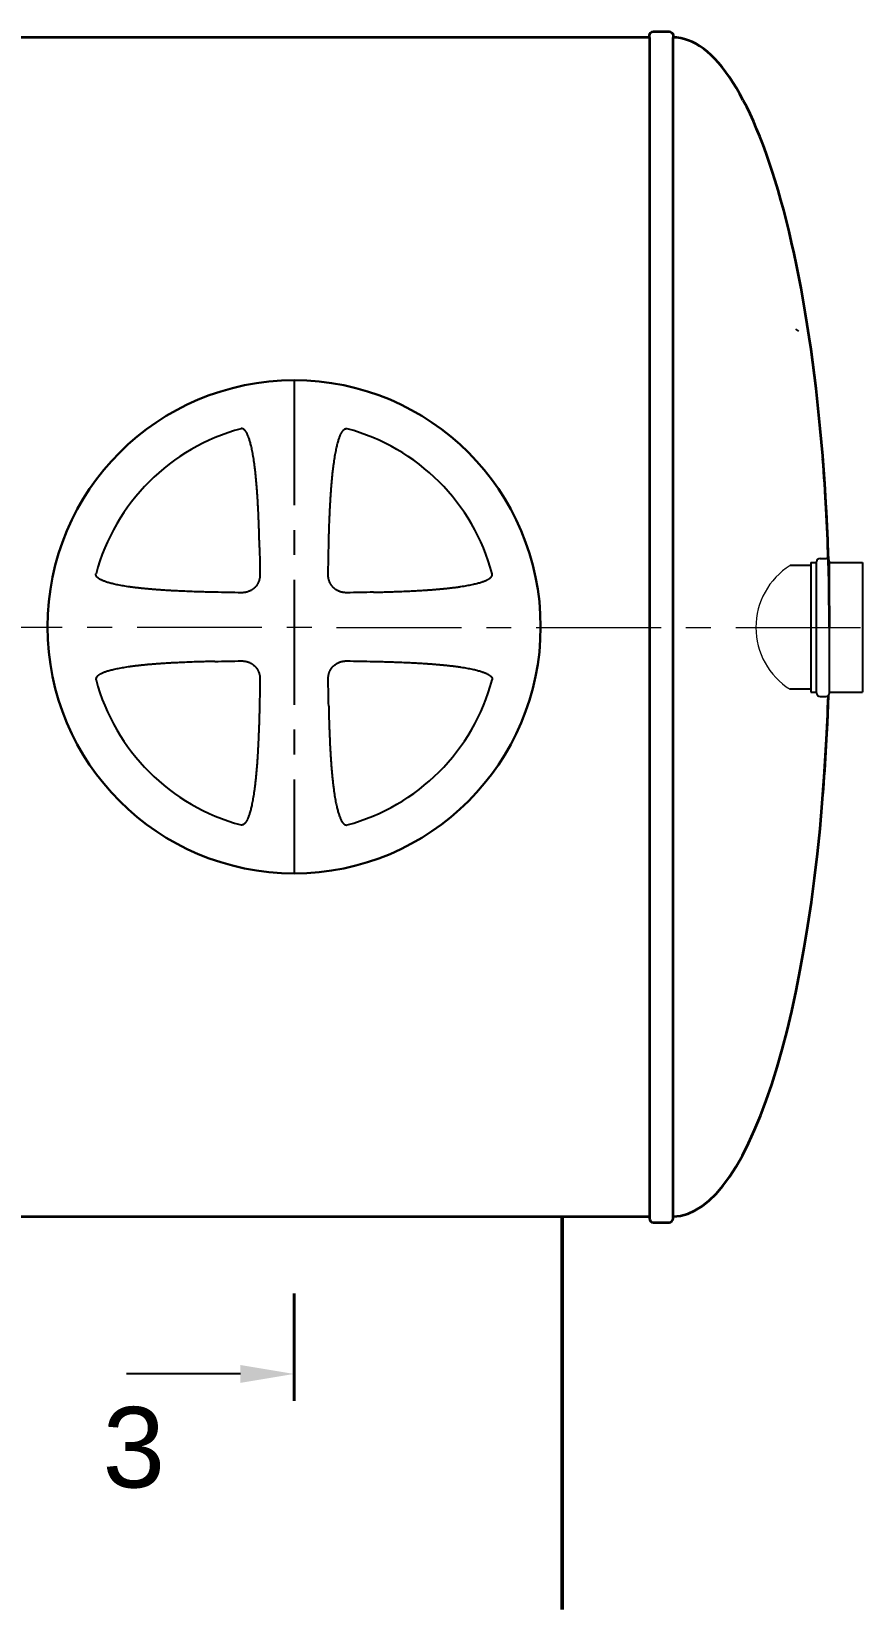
# Model space of a CAD drawing. Header units: millimetres. Extents: x 20530103 to 31271019, y 32092698 to 33532929.
# Drawn here: x 26746365 to 26748482, y 33084229 to 33088244 of the extents above; entities that cross this region are included whole.
import ezdxf

# ---------------------------------------------------------------- set-up
doc = ezdxf.new("R2010")
doc.units = ezdxf.units.MM
doc.linetypes.add('осевая', pattern=[50.8, 31.75, -6.35, 6.35, -6.35])
doc.layers.add('Mitat', color=1, linetype='Continuous')
doc.layers.add('Системный слой', color=7, linetype='Continuous')
doc.layers.add('Труба профиль', color=7, linetype='Continuous', lineweight=50)
doc.styles.add('GOST 2.304', font='GOST.TTF')

msp = doc.modelspace()

# ---------------------------------------------------------------- linework, layer by layer
at = {"color": 7, "lineweight": 25}
for p, q in [((26748317.7177, 33087481.206), (26748310.6029, 33087486.5383)), ((26748348.1152, 33086885.2407), (26748295.902, 33086885.2407)), ((26748348.1152, 33086892.9407), (26748348.1152, 33086562.5407)), ((26748348.1152, 33086892.9407), (26748363.1152, 33086892.9407)), ((26748363.1152, 33086560.9407), (26748363.1152, 33086894.5407)), ((26748371.8152, 33086903.2407), (26748387.1152, 33086903.2407)), ((26748395.8152, 33086560.9407), (26748395.8152, 33086894.5407)), ((26748395.8152, 33086892.9407), (26748480.1152, 33086892.9407)), ((26748348.1152, 33086570.2407), (26748295.902, 33086570.2407)), ((26748348.1152, 33086562.5407), (26748363.1152, 33086562.5407)), ((26748371.8152, 33086552.2407), (26748387.1152, 33086552.2407)), ((26748395.8152, 33086562.5407), (26748480.1152, 33086562.5407))]:
    msp.add_line(p, q, dxfattribs=at)
at = {"color": 1, "linetype": 'осевая', "lineweight": 25, "ltscale": 10}
msp.add_line((26747033.3975, 33087356.5895), (26747033.3975, 33086101.8406), dxfattribs=at)
at = {"color": 1, "linetype": 'осевая', "lineweight": 15, "ltscale": 10}
msp.add_line((26730885.6511, 33086730.2915), (26750395.7849, 33086727.4494), dxfattribs=at)
at = {"color": 1, "lineweight": 40}
msp.add_line((26747033.2356, 33084759.9273), (26747033.2356, 33085032.9273), dxfattribs=at)
at = {"lineweight": 35}
for points in [[(26747937.7525, 33088228.9058), (26747937.7525, 33088233.9058, -0.414213562), (26747947.7525, 33088243.9058), (26747987.7525, 33088243.9058)], [(26747987.7525, 33088243.9058, -0.414213562), (26747997.7525, 33088233.9058), (26747997.7525, 33088228.9042)], [(26747937.7525, 33085228.9042), (26747937.7525, 33085223.9042, 0.414213562), (26747947.7525, 33085213.9042), (26747987.7525, 33085213.9042)], [(26747987.7525, 33085213.9042, 0.414213562), (26747997.7525, 33085223.9042), (26747997.7525, 33085228.9058)]]:
    msp.add_lwpolyline(points, format="xyb", dxfattribs=at)
for points in [[(26747937.7525, 33088228.9058), (26740848.6994, 33088228.9058)], [(26747937.7525, 33088228.9058), (26747937.7525, 33085228.9058)], [(26747997.7525, 33085228.9058), (26747997.7525, 33088228.9058)], [(26740848.6994, 33085228.9058), (26747937.7525, 33085228.9042)]]:
    msp.add_lwpolyline(points, dxfattribs=at)
at = {"color": 1, "linetype": 'ByBlock', "lineweight": -2}
msp.add_lwpolyline([(26746896.7356, 33084828.1773), (26746607.2787, 33084828.1773)], dxfattribs=at)
at = {"lineweight": 20}
msp.add_arc((26748394.39, 33086727.7407), 185.7583, 122.018598, 237.981402, dxfattribs=at)
at = {"color": 7, "lineweight": 25}
for centre, start, end in [((26748371.8152, 33086894.5407), 90, 180), ((26748387.1152, 33086894.5407), 0, 90), ((26748371.8152, 33086560.9407), 180, 270), ((26748387.1152, 33086560.9407), 270, 0)]:
    msp.add_arc(centre, 8.7, start, end, dxfattribs=at)
at = {"lineweight": 35}
for start_param, end_param in [(4.711612264, 6.283185307), (4.827213736, 5.001512917), (3.141592654, 4.595952397), (4.423265044, 4.595952397)]:
    msp.add_ellipse((26747997.7525, 33086728.9058), major_axis=(0, 1500), ratio=0.265375212, start_param=start_param, end_param=end_param, dxfattribs=at)
at = {"color": 1, "lineweight": 25}
msp.add_solid([(26746896.7356, 33084805.4273), (26747033.2356, 33084828.1773), (26746896.7356, 33084850.9273)], dxfattribs=at)
at = {"layer": 'Mitat', "color": 7, "lineweight": 25}
msp.add_line((26748480.1152, 33086892.9407), (26748480.1152, 33086562.5407), dxfattribs=at)
at = {"layer": 'Системный слой', "color": 7, "lineweight": 30}
msp.add_circle((26747033.3975, 33086729.215), 627.3744, dxfattribs=at)
at = {"layer": 'Системный слой', "color": 7, "lineweight": 25}
for start, end in [(104.9942803, 165.0057197), (14.9942803, 75.0057197), (194.9942803, 255.0057197), (284.9942803, 345.0057197)]:
    msp.add_arc((26747033.3975, 33086729.215), 521.8345, start, end, dxfattribs=at)
at = {"layer": 'Системный слой', "color": 7, "lineweight": 25, "extrusion": (0, 0, -1)}
for centre, major_axis, start_param, end_param in [((26745857.534, 33086729.215), (0, -3187.0365), -1.634238642, -1.612784394), ((26748209.261, 33086729.215), (0, 3187.0365), -1.52880826, -1.507354011), ((26747033.3975, 33087905.0785), (-3187.0365, 0), -1.52880826, -1.507354011), ((26747033.3975, 33087905.0785), (-3187.0365, 0), -1.634238642, -1.612784394), ((26747033.3975, 33085553.3515), (3187.0365, 0), -1.634238642, -1.612784394), ((26747033.3975, 33085553.3515), (3187.0365, 0), -1.52880826, -1.507354011), ((26745857.534, 33086729.215), (0, -3187.0365), -1.52880826, -1.507354011), ((26748209.261, 33086729.215), (0, 3187.0365), -1.634238642, -1.612784394)]:
    msp.add_ellipse(centre, major_axis=major_axis, ratio=0.342020143, start_param=start_param, end_param=end_param, dxfattribs=at)
at = {"layer": 'Системный слой', "color": 7, "lineweight": 25}
for points, knots in [([(26746945.3717, 33086931.2724), (26746945.2543, 33086936.6765), (26746944.9998, 33086947.5989), (26746944.5534, 33086964.1987), (26746944.1151, 33086978.3123), (26746943.7132, 33086989.8962), (26746943.38, 33086998.8153), (26746942.9721, 33087008.9461), (26746942.4736, 33087020.2791), (26746941.8607, 33087032.8505), (26746941.2292, 33087044.5213), (26746940.5921, 33087055.2455), (26746939.9658, 33087064.9735), (26746939.2852, 33087074.7179), (26746938.5497, 33087084.4186), (26746937.759, 33087094.0228), (26746936.9153, 33087103.4572), (26746936.0149, 33087112.7292), (26746935.0608, 33087121.7731), (26746934.0494, 33087130.5958), (26746932.9861, 33087139.1313), (26746931.8592, 33087147.4508), (26746930.6759, 33087155.4742), (26746929.4362, 33087163.1842), (26746928.1684, 33087170.4139), (26746926.8659, 33087177.2264), (26746925.5539, 33087183.5179), (26746924.2263, 33087189.3518), (26746922.9178, 33087194.6255), (26746921.5984, 33087199.5037), (26746920.285, 33087203.951), (26746918.9684, 33087208.0219), (26746917.7084, 33087211.5785), (26746916.4892, 33087214.7236), (26746915.3483, 33087217.415), (26746914.2659, 33087219.7499), (26746913.2871, 33087221.6877), (26746912.3646, 33087223.3688), (26746911.5011, 33087224.8181), (26746910.6714, 33087226.0969), (26746909.9194, 33087227.1627), (26746909.2297, 33087228.0642), (26746908.6197, 33087228.802), (26746908.0682, 33087229.4207), (26746907.5903, 33087229.9209), (26746907.1518, 33087230.351), (26746906.7438, 33087230.7266), (26746906.3482, 33087231.0675), (26746905.9776, 33087231.3665), (26746905.627, 33087231.6313), (26746905.2924, 33087231.868), (26746904.9569, 33087232.0897), (26746904.5743, 33087232.3242), (26746904.1379, 33087232.5667), (26746903.6481, 33087232.8057), (26746903.1492, 33087233.0147), (26746902.5802, 33087233.2136), (26746901.8789, 33087233.4002), (26746901.0606, 33087233.5281), (26746900.2773, 33087233.5567), (26746899.4982, 33087233.5079), (26746898.8968, 33087233.4096), (26746898.4939, 33087233.3105), (26746898.3871, 33087233.2819)], [0, 0, 0, 0, 3.294371593, 6.658591543, 10.121592742, 11.902893978, 13.727107621, 15.565805849, 18.089199056, 20.650882172, 23.250738132, 25.227924631, 27.214477482, 29.207844676, 31.198515859, 33.161938964, 35.100748787, 36.992852426, 38.863010201, 40.668912645, 42.432709704, 44.134311819, 45.815956245, 47.406319509, 48.925529492, 50.321905425, 51.666805829, 52.875385207, 53.998684122, 55.003566013, 55.973887457, 56.834853186, 57.62025208, 58.285214561, 58.906539433, 59.421026718, 59.87309663, 60.246258994, 60.602155426, 60.908040864, 61.180306665, 61.401463481, 61.604047946, 61.767516676, 61.910185432, 62.028901262, 62.144789761, 62.250718136, 62.349589011, 62.437155671, 62.520316699, 62.60098611, 62.683376543, 62.794473772, 62.904935231, 63.013803366, 63.122506405, 63.271682214, 63.457840141, 63.633238455, 63.754365664, 63.934896432, 64, 64, 64, 64]), ([(26747121.4232, 33086931.2724), (26747121.5407, 33086936.6775), (26747121.7954, 33086947.6066), (26747122.2423, 33086964.2254), (26747122.6816, 33086978.3663), (26747123.0849, 33086989.9841), (26747123.4197, 33086998.9379), (26747123.7872, 33087008.0544), (26747124.1896, 33087017.3043), (26747124.6323, 33087026.7263), (26747125.1173, 33087036.271), (26747125.6485, 33087045.928), (26747126.2277, 33087055.648), (26747126.8592, 33087065.4205), (26747127.5453, 33087075.2057), (26747128.2866, 33087084.9415), (26747129.0834, 33087094.5751), (26747129.9332, 33087104.0312), (26747130.8398, 33087113.3189), (26747131.8002, 33087122.3724), (26747132.8179, 33087131.2003), (26747133.8877, 33087139.7366), (26747135.0213, 33087148.0545), (26747136.2116, 33087156.0741), (26747137.4588, 33087163.7782), (26747138.7338, 33087170.9985), (26747140.0436, 33087177.7982), (26747141.3621, 33087184.0718), (26747142.6953, 33087189.8827), (26747144.0074, 33087195.1267), (26747145.3289, 33087199.97), (26747146.6422, 33087204.377), (26747147.9565, 33087208.4036), (26747149.2109, 33087211.9124), (26747150.4218, 33087215.0077), (26747151.5515, 33087217.65), (26747152.6207, 33087219.9378), (26747153.5848, 33087221.8328), (26747154.492, 33087223.4757), (26747155.3406, 33087224.8926), (26747156.1566, 33087226.1453), (26747156.8975, 33087227.1923), (26747157.5783, 33087228.0804), (26747158.1822, 33087228.8098), (26747158.7294, 33087229.4234), (26747159.2054, 33087229.9216), (26747159.6432, 33087230.351), (26747160.0512, 33087230.7266), (26747160.4468, 33087231.0675), (26747160.8174, 33087231.3665), (26747161.1679, 33087231.6313), (26747161.5026, 33087231.868), (26747161.8381, 33087232.0896), (26747162.2206, 33087232.3242), (26747162.6571, 33087232.5667), (26747163.1469, 33087232.8057), (26747163.6457, 33087233.0147), (26747164.2147, 33087233.2136), (26747164.9161, 33087233.4002), (26747165.7344, 33087233.5281), (26747166.5177, 33087233.5567), (26747167.2968, 33087233.5079), (26747167.8981, 33087233.4096), (26747168.3011, 33087233.3105), (26747168.4079, 33087233.2819)], [0, 0, 0, 0, 3.346521523, 6.766848111, 10.291529456, 12.106470403, 13.966728464, 15.842272064, 17.760328852, 19.705723419, 21.69055137, 23.687494739, 25.705597318, 27.732687694, 29.765616249, 31.795275715, 33.795524463, 35.769580702, 37.694348858, 39.596138923, 41.431300907, 43.222956688, 44.950627594, 46.657892926, 48.271860481, 49.813092722, 51.228677476, 52.591624534, 53.814670765, 54.950110731, 55.963708116, 56.941680685, 57.807328827, 58.595452265, 59.260387204, 59.880783117, 60.393123522, 60.842570583, 61.213061508, 61.566814526, 61.871519207, 62.143339222, 62.364995754, 62.568380645, 62.733224655, 62.877533629, 62.998105508, 63.115804117, 63.223385704, 63.323799493, 63.412733256, 63.497193458, 63.579124045, 63.662802909, 63.775637351, 63.887825457, 63.998394772, 64.108795928, 64.260302258, 64.449368862, 64.627507815, 64.750527631, 64.933879172, 65, 65, 65, 65]), ([(26746831.3401, 33086817.2408), (26746826.213, 33086817.3522), (26746815.8325, 33086817.5932), (26746802.7771, 33086817.9407), (26746790.4754, 33086818.3039), (26746777.2784, 33086818.7299), (26746760.1287, 33086819.3612), (26746741.9135, 33086820.1471), (26746725.9972, 33086820.9453), (26746713.1703, 33086821.6678), (26746702.5571, 33086822.323), (26746692.5663, 33086822.9942), (26746682.9201, 33086823.6971), (26746673.3422, 33086824.4543), (26746663.8932, 33086825.265), (26746654.5735, 33086826.1329), (26746645.4441, 33086827.0561), (26746636.5059, 33086828.038), (26746627.8203, 33086829.0747), (26746619.3284, 33086830.1767), (26746611.113, 33086831.3375), (26746603.198, 33086832.5567), (26746595.7477, 33086833.8082), (26746588.7035, 33086835.0981), (26746582.1709, 33086836.4028), (26746576.0909, 33086837.7279), (26746570.5673, 33086839.0404), (26746565.4384, 33086840.3691), (26746560.7443, 33086841.6972), (26746556.4344, 33086843.0328), (26746552.652, 33086844.3169), (26746549.2935, 33086845.565), (26746546.4062, 33086846.7391), (26746543.892, 33086847.8579), (26746541.7967, 33086848.8748), (26746539.9748, 33086849.8368), (26746538.4031, 33086850.7392), (26746537.0181, 33086851.6063), (26746535.8664, 33086852.3918), (26746534.8942, 33086853.1116), (26746534.1001, 33086853.7479), (26746533.4351, 33086854.3229), (26746532.8988, 33086854.8205), (26746532.4379, 33086855.2773), (26746532.035, 33086855.7033), (26746531.6685, 33086856.1177), (26746531.3463, 33086856.5076), (26746531.0607, 33086856.8775), (26746530.8058, 33086857.2308), (26746530.5683, 33086857.5844), (26746530.3194, 33086857.9846), (26746530.0645, 33086858.4382), (26746529.8159, 33086858.9438), (26746529.6013, 33086859.4537), (26746529.3998, 33086860.0293), (26746529.2124, 33086860.7328), (26746529.0844, 33086861.5519), (26746529.0558, 33086862.3353), (26746529.1046, 33086863.1143), (26746529.2029, 33086863.7157), (26746529.302, 33086864.1186), (26746529.3306, 33086864.2254)], [0, 0, 0, 0, 3.027650468, 6.130094995, 7.711356257, 10.29572092, 13.929306235, 17.85218495, 21.075847564, 23.356555589, 25.454567181, 27.369742625, 29.28457001, 31.181263092, 33.060102395, 34.9034142, 36.729230748, 38.501690757, 40.23857242, 41.92187162, 43.587415304, 45.168284004, 46.68244492, 48.080640478, 49.429669018, 50.648001517, 51.784220094, 52.805921168, 53.793742901, 54.673451645, 55.478236634, 56.16329273, 56.804669619, 57.338102874, 57.808295994, 58.19735665, 58.567881964, 58.885924914, 59.167818492, 59.395947779, 59.604956454, 59.772793989, 59.918929675, 60.040332083, 60.158922171, 60.267662997, 60.369344164, 60.459616107, 60.545401758, 60.628156765, 60.712315906, 60.824376076, 60.935003164, 61.043224388, 61.1494624, 61.294441349, 61.47478319, 61.644699639, 61.762041656, 61.936931263, 62, 62, 62, 62]), ([(26746946.6039, 33086862.9932), (26746946.6161, 33086862.1465), (26746946.6002, 33086860.4713), (26746946.4553, 33086857.9633), (26746946.1886, 33086855.4694), (26746945.7938, 33086852.9738), (26746945.2681, 33086850.4899), (26746944.6117, 33086848.0364), (26746943.8272, 33086845.6303), (26746942.9196, 33086843.2874), (26746941.8965, 33086841.0229), (26746940.7674, 33086838.8497), (26746939.5419, 33086836.7761), (26746938.2267, 33086834.8033), (26746936.8352, 33086832.9414), (26746935.3841, 33086831.2003), (26746933.9001, 33086829.5956), (26746932.3974, 33086828.1243), (26746930.8894, 33086826.7821), (26746929.2452, 33086825.4483), (26746927.5595, 33086824.2147), (26746925.7931, 33086823.0514), (26746924.2001, 33086822.1021), (26746922.3601, 33086821.1049), (26746920.2199, 33086820.0736), (26746917.7011, 33086819.0434), (26746915.1444, 33086818.1717), (26746912.9661, 33086817.5619), (26746910.6668, 33086817.0241), (26746908.0926, 33086816.5466), (26746905.1299, 33086816.1897), (26746902.2554, 33086816.0142), (26746900.496, 33086815.996), (26746899.6193, 33086816.0086)], [0, 0, 0, 0, 1.160826542, 2.293622235, 3.435630275, 4.588755852, 5.746246171, 6.905347908, 8.06046894, 9.206890964, 10.341223549, 11.457239469, 12.554235135, 13.633163251, 14.697615427, 15.730559355, 16.730574568, 17.684561251, 18.60488317, 19.490060894, 20.578622657, 21.45991575, 22.381037453, 23.113318507, 24.320591035, 25.627436737, 26.832375655, 28.012840773, 28.720001051, 30.061885846, 31.592299148, 32.799070777, 34, 34, 34, 34]), ([(26747167.1757, 33086816.0086), (26747166.3289, 33086815.9964), (26747164.6538, 33086816.0123), (26747162.1457, 33086816.1572), (26747159.6519, 33086816.4239), (26747157.1563, 33086816.8187), (26747154.6723, 33086817.3444), (26747152.2189, 33086818.0008), (26747149.8128, 33086818.7853), (26747147.4699, 33086819.6929), (26747145.2054, 33086820.716), (26747143.0321, 33086821.8452), (26747140.9585, 33086823.0706), (26747138.9857, 33086824.3858), (26747137.1239, 33086825.7773), (26747135.3827, 33086827.2285), (26747133.7781, 33086828.7124), (26747132.3068, 33086830.2151), (26747130.9646, 33086831.7232), (26747129.6308, 33086833.3673), (26747128.3971, 33086835.053), (26747127.2339, 33086836.8194), (26747126.2845, 33086838.4124), (26747125.2874, 33086840.2524), (26747124.2561, 33086842.3926), (26747123.2258, 33086844.9114), (26747122.3541, 33086847.4681), (26747121.7443, 33086849.6464), (26747121.2066, 33086851.9457), (26747120.7291, 33086854.5199), (26747120.3722, 33086857.4827), (26747120.1966, 33086860.3571), (26747120.1784, 33086862.1165), (26747120.191, 33086862.9932)], [0, 0, 0, 0, 1.160826542, 2.293622235, 3.435630275, 4.588755852, 5.746246171, 6.905347908, 8.06046894, 9.206890964, 10.341223549, 11.457239469, 12.554235135, 13.633163251, 14.697615427, 15.730559355, 16.730574568, 17.684561251, 18.60488317, 19.490060894, 20.578622657, 21.45991575, 22.381037453, 23.113318507, 24.320591035, 25.627436737, 26.832375655, 28.012840773, 28.720001051, 30.061885846, 31.592299148, 32.799070777, 34, 34, 34, 34]), ([(26747235.4548, 33086817.2408), (26747240.7014, 33086817.3548), (26747251.3189, 33086817.6017), (26747264.6695, 33086817.9586), (26747277.2348, 33086818.3322), (26747290.6899, 33086818.7702), (26747308.1511, 33086819.4201), (26747326.6711, 33086820.23), (26747342.8259, 33086821.0532), (26747355.8148, 33086821.7977), (26747366.5311, 33086822.4718), (26747376.5989, 33086823.1616), (26747386.2994, 33086823.8828), (26747395.9166, 33086824.6592), (26747405.3836, 33086825.4891), (26747414.7045, 33086826.3764), (26747423.8167, 33086827.3188), (26747432.7235, 33086828.3199), (26747441.362, 33086829.3752), (26747449.7971, 33086830.496), (26747457.9469, 33086831.6756), (26747465.7897, 33086832.9137), (26747473.1586, 33086834.1829), (26747480.1136, 33086835.4898), (26747486.5479, 33086836.8093), (26747492.5221, 33086838.1472), (26747497.9307, 33086839.4687), (26747502.9382, 33086840.8036), (26747507.5061, 33086842.1344), (26747511.6877, 33086843.4698), (26747515.3413, 33086844.749), (26747518.5722, 33086845.9881), (26747521.3364, 33086847.1486), (26747523.7332, 33086848.2502), (26747525.7205, 33086849.2465), (26747527.4426, 33086850.1855), (26747528.9247, 33086851.064), (26747530.2302, 33086851.9075), (26747531.3151, 33086852.6708), (26747532.2302, 33086853.3695), (26747532.9764, 33086853.9859), (26747533.6003, 33086854.5417), (26747534.1027, 33086855.0216), (26747534.5335, 33086855.4608), (26747534.909, 33086855.8687), (26747535.25, 33086856.2643), (26747535.549, 33086856.635), (26747535.8138, 33086856.9855), (26747536.0505, 33086857.3201), (26747536.2721, 33086857.6556), (26747536.5066, 33086858.0382), (26747536.7492, 33086858.4746), (26747536.9881, 33086858.9645), (26747537.1971, 33086859.4633), (26747537.396, 33086860.0323), (26747537.5827, 33086860.7336), (26747537.7106, 33086861.5519), (26747537.7392, 33086862.3353), (26747537.6904, 33086863.1143), (26747537.5921, 33086863.7157), (26747537.4929, 33086864.1186), (26747537.4643, 33086864.2254)], [0, 0, 0, 0, 3.098261334, 6.270257389, 7.885873744, 10.522157945, 14.222087947, 18.211189336, 21.483219765, 23.791405021, 25.91055982, 27.839239887, 29.766287197, 31.670808361, 33.554373667, 35.397494967, 37.221268987, 38.987539178, 40.71587108, 42.387727128, 44.041242235, 45.608248555, 47.10728905, 48.48832759, 49.819500091, 51.017863675, 52.132794527, 53.131322562, 54.095468401, 54.950921967, 55.731333865, 56.392139341, 57.009564667, 57.52047847, 57.969135823, 58.33888725, 58.691132745, 58.993238407, 59.261550851, 59.478661932, 59.677208155, 59.836710997, 59.975491712, 60.090496101, 60.202763313, 60.305383036, 60.40116592, 60.485997168, 60.566559632, 60.644707497, 60.724522268, 60.832146527, 60.939155451, 61.044621355, 61.149927756, 61.294442138, 61.474782666, 61.644699745, 61.762041735, 61.936930934, 62, 62, 62, 62]), ([(26746831.3401, 33086641.1893), (26746826.213, 33086641.0779), (26746815.8325, 33086640.8368), (26746802.7771, 33086640.4894), (26746790.4754, 33086640.1261), (26746777.2784, 33086639.7001), (26746760.1287, 33086639.0689), (26746741.9135, 33086638.283), (26746725.9972, 33086637.4847), (26746713.1703, 33086636.7623), (26746702.5571, 33086636.1071), (26746692.5663, 33086635.4358), (26746682.9201, 33086634.733), (26746673.3422, 33086633.9758), (26746663.8932, 33086633.1651), (26746654.5735, 33086632.2972), (26746645.4441, 33086631.374), (26746636.5059, 33086630.3921), (26746627.8203, 33086629.3554), (26746619.3284, 33086628.2533), (26746611.113, 33086627.0925), (26746603.198, 33086625.8733), (26746595.7477, 33086624.6219), (26746588.7035, 33086623.3319), (26746582.1709, 33086622.0272), (26746576.0909, 33086620.7022), (26746570.5673, 33086619.3897), (26746565.4384, 33086618.061), (26746560.7443, 33086616.7329), (26746556.4344, 33086615.3973), (26746552.652, 33086614.1132), (26746549.2935, 33086612.865), (26746546.4062, 33086611.691), (26746543.892, 33086610.5722), (26746541.7967, 33086609.5553), (26746539.9748, 33086608.5933), (26746538.4031, 33086607.6909), (26746537.0181, 33086606.8237), (26746535.8664, 33086606.0383), (26746534.8942, 33086605.3184), (26746534.1001, 33086604.6822), (26746533.4351, 33086604.1071), (26746532.8988, 33086603.6095), (26746532.4379, 33086603.1528), (26746532.035, 33086602.7268), (26746531.6685, 33086602.3123), (26746531.3463, 33086601.9225), (26746531.0607, 33086601.5526), (26746530.8058, 33086601.1993), (26746530.5683, 33086600.8457), (26746530.3194, 33086600.4454), (26746530.0645, 33086599.9919), (26746529.8159, 33086599.4863), (26746529.6013, 33086598.9764), (26746529.3998, 33086598.4008), (26746529.2124, 33086597.6972), (26746529.0844, 33086596.8782), (26746529.0558, 33086596.0948), (26746529.1046, 33086595.3157), (26746529.2029, 33086594.7144), (26746529.302, 33086594.3114), (26746529.3306, 33086594.2047)], [0, 0, 0, 0, 3.027650466, 6.130094991, 7.711356252, 10.295720913, 13.929306225, 17.852184938, 21.07584755, 23.356555574, 25.454567165, 27.369742608, 29.284569992, 31.181263074, 33.060102377, 34.903414182, 36.72923073, 38.50169074, 40.238572403, 41.921871604, 43.587415288, 45.168283988, 46.682444905, 48.080640464, 49.429669005, 50.648001504, 51.784220082, 52.805921157, 53.793742891, 54.673451636, 55.478236627, 56.163292723, 56.804669613, 57.33810287, 57.80829599, 58.197356647, 58.567881962, 58.885924912, 59.167818491, 59.395947778, 59.604956454, 59.772793988, 59.918929674, 60.040332083, 60.15892217, 60.267662996, 60.369344163, 60.459616106, 60.545401757, 60.628156764, 60.712315905, 60.824376075, 60.935003163, 61.043224387, 61.1494624, 61.294441348, 61.474783189, 61.644699639, 61.762041656, 61.936931263, 62, 62, 62, 62]), ([(26746899.6193, 33086642.4215), (26746900.466, 33086642.4337), (26746902.1412, 33086642.4178), (26746904.6492, 33086642.2729), (26746907.1431, 33086642.0061), (26746909.6387, 33086641.6114), (26746912.1226, 33086641.0857), (26746914.5761, 33086640.4293), (26746916.9822, 33086639.6447), (26746919.3251, 33086638.7372), (26746921.5896, 33086637.7141), (26746923.7628, 33086636.5849), (26746925.8364, 33086635.3594), (26746927.8081, 33086634.045), (26746929.6621, 33086632.6596), (26746931.3819, 33086631.2273), (26746932.9446, 33086629.786), (26746934.5672, 33086628.139), (26746936.0114, 33086626.5006), (26746937.4266, 33086624.7143), (26746938.7726, 33086622.8432), (26746940.1571, 33086620.6578), (26746941.3087, 33086618.564), (26746942.301, 33086616.5356), (26746943.2243, 33086614.4041), (26746943.9629, 33086612.3886), (26746944.7054, 33086610.0624), (26746945.2428, 33086608.0486), (26746945.7121, 33086605.826), (26746946.077, 33086603.7362), (26746946.3965, 33086601.2141), (26746946.594, 33086598.3115), (26746946.6175, 33086596.3778), (26746946.6039, 33086595.4369)], [0, 0, 0, 0, 1.160824505, 2.293619377, 3.435628046, 4.588756653, 5.746252086, 6.905357744, 8.060477574, 9.206889122, 10.341203147, 11.457204809, 12.554204619, 13.633169084, 14.695740988, 15.71706833, 16.69175045, 17.601108296, 18.876909107, 19.676174613, 20.71618965, 22.027068401, 23.21144584, 23.982011638, 25.113816219, 26.386624586, 26.915981655, 28.452958319, 29.235772501, 30.022225733, 31.353685786, 32.710829606, 34, 34, 34, 34]), ([(26747120.191, 33086595.4369), (26747120.1789, 33086596.2836), (26747120.1947, 33086597.9587), (26747120.3396, 33086600.4668), (26747120.6064, 33086602.9607), (26747121.0011, 33086605.4563), (26747121.5269, 33086607.9402), (26747122.1833, 33086610.3936), (26747122.9678, 33086612.7998), (26747123.8753, 33086615.1427), (26747124.8984, 33086617.4071), (26747126.0276, 33086619.5804), (26747127.2531, 33086621.654), (26747128.5683, 33086623.6268), (26747129.9597, 33086625.4886), (26747131.4109, 33086627.2298), (26747132.8949, 33086628.8345), (26747134.3976, 33086630.3058), (26747135.9056, 33086631.6479), (26747137.5498, 33086632.9818), (26747139.2355, 33086634.2154), (26747141.0019, 33086635.3786), (26747142.5949, 33086636.328), (26747144.4349, 33086637.3251), (26747146.5751, 33086638.3564), (26747149.0938, 33086639.3867), (26747151.6505, 33086640.2584), (26747153.8288, 33086640.8682), (26747156.1281, 33086641.406), (26747158.7024, 33086641.8834), (26747161.6651, 33086642.2404), (26747164.5395, 33086642.4159), (26747166.2989, 33086642.4341), (26747167.1757, 33086642.4215)], [0, 0, 0, 0, 1.160826542, 2.293622235, 3.435630275, 4.588755852, 5.746246171, 6.905347908, 8.06046894, 9.206890964, 10.341223549, 11.457239469, 12.554235135, 13.633163251, 14.697615427, 15.730559355, 16.730574568, 17.684561251, 18.60488317, 19.490060894, 20.578622657, 21.45991575, 22.381037453, 23.113318507, 24.320591035, 25.627436737, 26.832375655, 28.012840773, 28.720001051, 30.061885846, 31.592299148, 32.799070777, 34, 34, 34, 34]), ([(26747235.4548, 33086641.1893), (26747240.7014, 33086641.0753), (26747251.3189, 33086640.8284), (26747264.6695, 33086640.4714), (26747277.2348, 33086640.0979), (26747290.6899, 33086639.6598), (26747308.1511, 33086639.01), (26747326.6711, 33086638.2001), (26747342.8259, 33086637.3769), (26747355.8148, 33086636.6324), (26747366.5311, 33086635.9583), (26747376.5989, 33086635.2685), (26747386.2994, 33086634.5472), (26747395.9166, 33086633.7709), (26747405.3836, 33086632.941), (26747414.7045, 33086632.0537), (26747423.8167, 33086631.1113), (26747432.7235, 33086630.1102), (26747441.362, 33086629.0549), (26747449.7971, 33086627.9341), (26747457.9469, 33086626.7545), (26747465.7897, 33086625.5164), (26747473.1586, 33086624.2472), (26747480.1136, 33086622.9403), (26747486.5479, 33086621.6207), (26747492.5221, 33086620.2829), (26747497.9307, 33086618.9614), (26747502.9382, 33086617.6265), (26747507.5061, 33086616.2957), (26747511.6877, 33086614.9603), (26747515.3413, 33086613.6811), (26747518.5722, 33086612.4419), (26747521.3364, 33086611.2815), (26747523.7332, 33086610.1799), (26747525.7205, 33086609.1836), (26747527.4426, 33086608.2446), (26747528.9247, 33086607.366), (26747530.2302, 33086606.5225), (26747531.3151, 33086605.7593), (26747532.2302, 33086605.0606), (26747532.9764, 33086604.4442), (26747533.6003, 33086603.8884), (26747534.1027, 33086603.4085), (26747534.5335, 33086602.9693), (26747534.909, 33086602.5613), (26747535.25, 33086602.1658), (26747535.549, 33086601.7951), (26747535.8138, 33086601.4446), (26747536.0505, 33086601.1099), (26747536.2721, 33086600.7744), (26747536.5066, 33086600.3919), (26747536.7492, 33086599.9554), (26747536.9881, 33086599.4656), (26747537.1971, 33086598.9668), (26747537.396, 33086598.3978), (26747537.5827, 33086597.6965), (26747537.7106, 33086596.8782), (26747537.7392, 33086596.0948), (26747537.6904, 33086595.3157), (26747537.5921, 33086594.7144), (26747537.4929, 33086594.3114), (26747537.4643, 33086594.2047)], [0, 0, 0, 0, 3.098261337, 6.270257394, 7.88587375, 10.522157951, 14.222087953, 18.211189342, 21.483219771, 23.791405029, 25.91055983, 27.8392399, 29.766287214, 31.670808384, 33.554373694, 35.397494999, 37.221270799, 38.987539216, 40.715868525, 42.387727164, 44.041242269, 45.608248584, 47.107289074, 48.488327607, 49.819500103, 51.017863682, 52.13279453, 53.131322563, 54.0954684, 54.950921965, 55.731333862, 56.392139339, 57.009564665, 57.520478469, 57.969135823, 58.33888725, 58.691132745, 58.993238408, 59.261550851, 59.478661933, 59.677208155, 59.836710998, 59.975491713, 60.090496102, 60.202763313, 60.305383036, 60.40116592, 60.485997169, 60.566559633, 60.644707498, 60.724522269, 60.832146528, 60.939155452, 61.044621356, 61.149927757, 61.294442138, 61.474782667, 61.644699746, 61.762041735, 61.936930934, 62, 62, 62, 62]), ([(26746945.3717, 33086527.1577), (26746945.2526, 33086521.6761), (26746944.9945, 33086510.6095), (26746944.6197, 33086496.7113), (26746944.2687, 33086485.0538), (26746943.9531, 33086475.3515), (26746943.5169, 33086463.0523), (26746942.9391, 33086448.4915), (26746942.1889, 33086431.9853), (26746941.4081, 33086417.0045), (26746940.6423, 33086403.9552), (26746939.9525, 33086393.2458), (26746939.2487, 33086383.2136), (26746938.5148, 33086373.5716), (26746937.7261, 33086364.0263), (26746936.8852, 33086354.651), (26746935.9881, 33086345.4381), (26746935.0382, 33086336.4531), (26746934.0319, 33086327.6891), (26746932.9746, 33086319.2119), (26746931.8549, 33086310.9502), (26746930.6799, 33086302.983), (26746929.4494, 33086295.3261), (26746928.1915, 33086288.1439), (26746926.8994, 33086281.3734), (26746925.5979, 33086275.1157), (26746924.2804, 33086269.3074), (26746922.9806, 33086264.0483), (26746921.6687, 33086259.1763), (26746920.3609, 33086254.726), (26746919.0482, 33086250.6449), (26746917.7889, 33086247.0694), (26746916.5674, 33086243.8998), (26746915.4212, 33086241.1798), (26746914.3313, 33086238.8152), (26746913.3429, 33086236.8481), (26746912.4096, 33086235.1395), (26746911.5353, 33086233.6666), (26746910.6956, 33086232.3685), (26746909.9355, 33086231.289), (26746909.2393, 33086230.3778), (26746908.6247, 33086229.6339), (26746908.0701, 33086229.0114), (26746907.5908, 33086228.5096), (26746907.1518, 33086228.079), (26746906.7438, 33086227.7035), (26746906.3482, 33086227.3625), (26746905.9776, 33086227.0635), (26746905.627, 33086226.7988), (26746905.2924, 33086226.562), (26746904.9569, 33086226.3404), (26746904.5743, 33086226.1059), (26746904.1379, 33086225.8634), (26746903.6481, 33086225.6244), (26746903.1492, 33086225.4154), (26746902.5802, 33086225.2165), (26746901.8789, 33086225.0299), (26746901.0606, 33086224.902), (26746900.2773, 33086224.8734), (26746899.4982, 33086224.9221), (26746898.8968, 33086225.0204), (26746898.4939, 33086225.1196), (26746898.3871, 33086225.1482)], [0, 0, 0, 0, 3.289425785, 6.641072506, 8.341944379, 10.288254271, 12.467463829, 15.730360375, 19.040042649, 22.396272394, 24.748617788, 26.901300285, 28.851790397, 30.799552599, 32.720392494, 34.616970036, 36.467565256, 38.296603138, 40.062485517, 41.78701453, 43.450467192, 45.094385097, 46.649301137, 48.134932472, 49.501134164, 50.817333387, 52.001691581, 53.103718779, 54.091658013, 55.046430083, 55.895776701, 56.672127723, 57.331893274, 57.949266326, 58.462051315, 58.913491524, 59.286860563, 59.642660821, 59.947992889, 60.219335302, 60.439132084, 60.640228459, 60.801979529, 60.942837132, 61.059697506, 61.173775908, 61.278050622, 61.375378074, 61.46157731, 61.543439091, 61.622847514, 61.703949805, 61.813310178, 61.922045176, 62.029212163, 62.136216983, 62.283062174, 62.466311413, 62.638969098, 62.758203699, 62.935913687, 63, 63, 63, 63]), ([(26747121.4232, 33086527.1577), (26747121.5398, 33086521.7935), (26747121.7923, 33086510.9504), (26747122.1582, 33086497.3244), (26747122.5011, 33086485.8656), (26747122.81, 33086476.2978), (26747123.238, 33086464.1271), (26747123.8058, 33086449.6827), (26747124.544, 33086433.2725), (26747125.3134, 33086418.348), (26747126.0693, 33086405.3196), (26747126.752, 33086394.5997), (26747127.4496, 33086384.5435), (26747128.178, 33086374.8672), (26747128.9613, 33086365.2818), (26747129.7976, 33086355.8575), (26747130.6906, 33086346.5884), (26747131.6377, 33086337.5384), (26747132.6423, 33086328.7022), (26747133.6995, 33086320.1442), (26747134.8208, 33086311.7961), (26747135.9991, 33086303.738), (26747137.2345, 33086295.989), (26747138.4992, 33086288.7149), (26747139.7997, 33086281.8539), (26747141.1113, 33086275.5105), (26747142.4398, 33086269.6225), (26747143.751, 33086264.293), (26747145.0748, 33086259.3582), (26747146.3941, 33086254.8549), (26747147.7179, 33086250.73), (26747148.9864, 33086247.1222), (26747150.2155, 33086243.9291), (26747151.3673, 33086241.1941), (26747152.4612, 33086238.8202), (26747153.4515, 33086236.8491), (26747154.3855, 33086235.1393), (26747155.2598, 33086233.6664), (26747156.0994, 33086232.3685), (26747156.8595, 33086231.2889), (26747157.5557, 33086230.3777), (26747158.1703, 33086229.6338), (26747158.7249, 33086229.0114), (26747159.2042, 33086228.5096), (26747159.6432, 33086228.079), (26747160.0512, 33086227.7035), (26747160.4468, 33086227.3625), (26747160.8174, 33086227.0635), (26747161.1679, 33086226.7988), (26747161.5026, 33086226.562), (26747161.8381, 33086226.3404), (26747162.2206, 33086226.1059), (26747162.6571, 33086225.8634), (26747163.1469, 33086225.6244), (26747163.6457, 33086225.4154), (26747164.2147, 33086225.2165), (26747164.9161, 33086225.0299), (26747165.7344, 33086224.902), (26747166.5177, 33086224.8734), (26747167.2968, 33086224.9221), (26747167.8981, 33086225.0204), (26747168.3011, 33086225.1196), (26747168.4079, 33086225.1482)], [0, 0, 0, 0, 3.218923136, 6.50682583, 8.178508276, 10.098302523, 12.252324325, 15.489576072, 18.779789971, 22.12274404, 24.473336148, 26.627827063, 28.584131871, 30.538173803, 32.467067938, 34.373013837, 36.235157188, 38.076608153, 39.857077487, 41.597492253, 43.278569694, 44.940532211, 46.513957966, 48.018144325, 49.402538406, 50.736545173, 51.936949418, 53.053666948, 54.053978732, 55.020167258, 55.878253101, 56.661608666, 57.325774799, 57.946675197, 58.461222986, 58.913538136, 59.286894357, 59.642684309, 59.948009353, 60.219346434, 60.439139687, 60.640232736, 60.801981719, 60.942838005, 61.059697972, 61.173776052, 61.278050575, 61.375377913, 61.461577123, 61.543438914, 61.622847383, 61.703949732, 61.813310168, 61.9220452, 62.029212193, 62.136216998, 62.283062174, 62.466311411, 62.638969098, 62.758203699, 62.935913687, 63, 63, 63, 63])]:
    msp.add_open_spline(points, degree=3, knots=knots, dxfattribs=at)
at = {"layer": 'Труба профиль'}
msp.add_line((26747715.686, 33085228.9042), (26747715.686, 33084228.9042), dxfattribs=at)

# ---------------------------------------------------------------- texts
at = {"color": 1, "lineweight": 25, "insert": (26746705.0262, 33084536.3501), "char_height": 204.75, "attachment_point": 9, "style": 'GOST 2.304'}
msp.add_mtext('{\\fArial|b0|i0|c204|p34;3}', dxfattribs=at)

doc.saveas('drawing.dxf')
